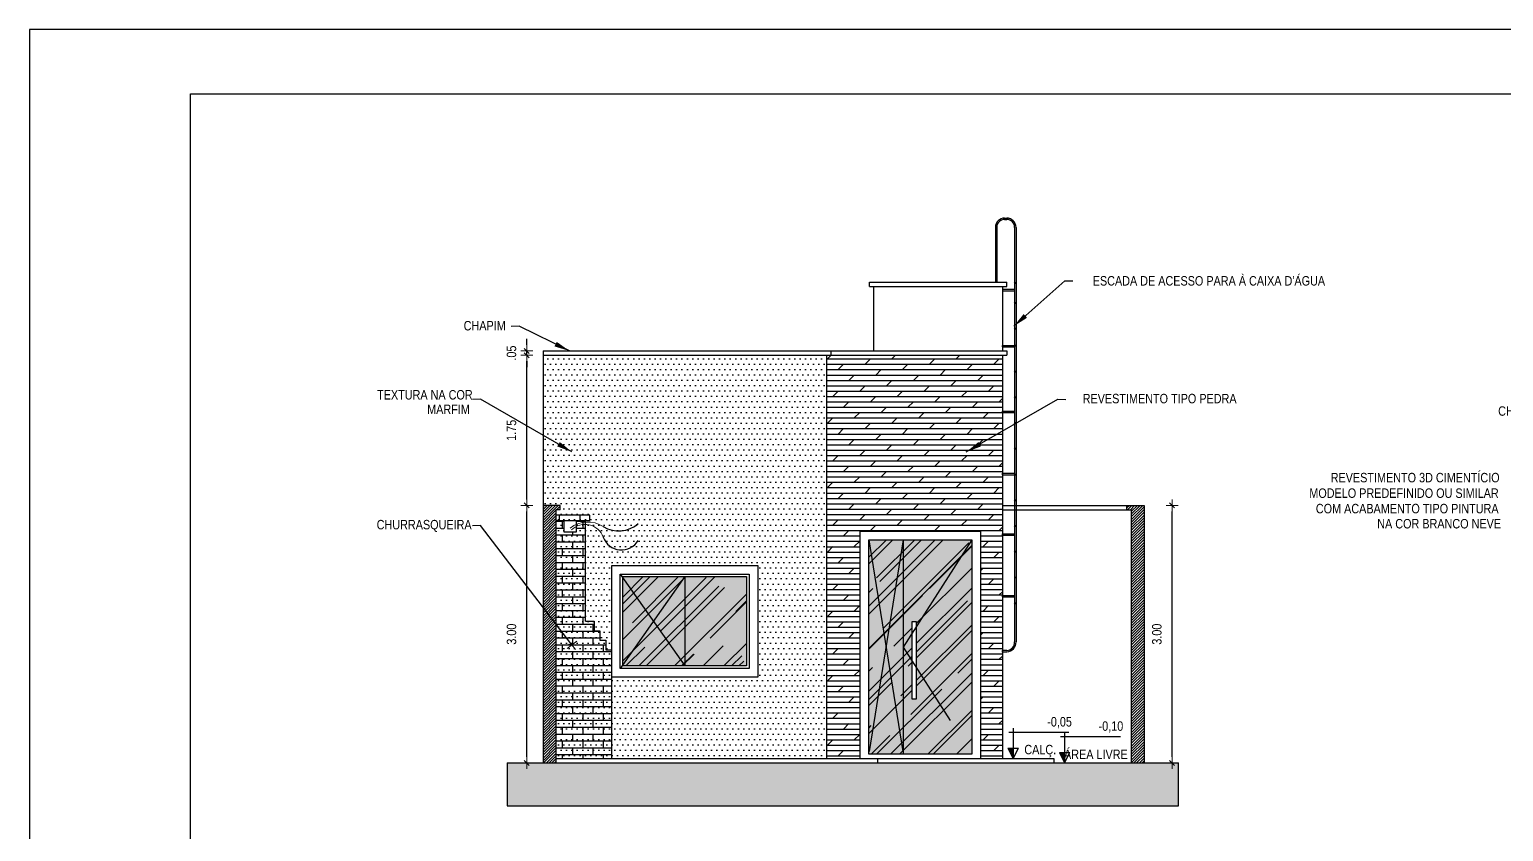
# Model space of a CAD drawing. Header units: millimetres. Extents: x -677 to -23, y -135 to 1112.
# Drawn here: x -156.84 to -139.67, y 873.78 to 883.13 of the extents above; entities that cross this region are included whole.
import ezdxf
from ezdxf.enums import TextEntityAlignment as Align

# ---------------------------------------------------------------- set-up
doc = ezdxf.new("R2010")
doc.units = ezdxf.units.MM
doc.header["$LTSCALE"] = 20
doc.header["$MEASUREMENT"] = 0
doc.header["$PDSIZE"] = -5
doc.linetypes.add('CONTINU', pattern=[0])
doc.linetypes.add('HIDDEN2', pattern=[0.1875, 0.125, -0.0625])
doc.layers.get('0').update_dxf_attribs({"linetype": 'CONTINUOUS'})
doc.layers.get('Defpoints').update_dxf_attribs({"linetype": 'CONTINUOUS'})
for name, color, linetype in [('alfa_145_colori', 7, 'CONTINUOUS'), ('COTA', 7, 'CONTINUOUS'), ('COTAS', 7, 'CONTINUOUS'), ('E-hatch', 8, 'CONTINUOUS'), ('E-txt-g', 3, 'CONTINUOUS'), ('V2', 11, 'CONTINUOUS')]:
    doc.layers.add(name, color=color, linetype=linetype)
for name, color, linetype, lineweight in [('AMBIENTACIÓN', 3, 'CONTINUOUS', 0), ('E-Cta-W', 7, 'CONTINUOUS', 20), ('E-Pen-C', 4, 'CONTINUOUS', 15), ('E-Pen-G', 3, 'CONTINUOUS', 30), ('E-Txt-W', 7, 'CONTINUOUS', 20)]:
    doc.layers.add(name, color=color, linetype=linetype, lineweight=lineweight)
doc.styles.add('F2', font='swissc.ttf')
doc.styles.add('REG60', font='romans.shx', dxfattribs={"width": 0.8, "height": 0.15})
doc.styles.add('REG80', font='romans.shx', dxfattribs={"width": 0.8, "height": 0.2})
doc.dimstyles.new('DIMENSION-1', dxfattribs={"dimtxt": 0.11, "dimasz": 0.07, "dimexe": 1, "dimexo": 0, "dimgap": 0.12, "dimtad": 1, "dimzin": 7, "dimdsep": 46, "dimtxsty": 'F2', "dimblk1": 'TRACO', "dimblk2": 'TRACO', "dimsah": 1, "dimcen": 1, "dimse1": 1, "dimse2": 1, "dimclrd": 256, "dimclre": 256, "dimclrt": 6, "dimadec": 0, "dimazin": 0, "dimtfac": 1, "dimtix": 1, "dimtmove": 2, "dimatfit": 3, "dimldrblk": 'TRACO', "dimfxl": 1, "dimtolj": 1, "dimtzin": 0, "dimarcsym": 0})
doc.dimstyles.get("Standard").update_dxf_attribs({"dimtxt": 0.18, "dimasz": 0.18, "dimexe": 0.18, "dimexo": 0.0625, "dimgap": 0.09, "dimtad": 0, "dimtih": 1, "dimtoh": 1, "dimdec": 4, "dimzin": 0, "dimdsep": 46, "dimtxsty": 'Standard', "dimcen": 0.09, "dimadec": 0, "dimazin": 0, "dimtfac": 1, "dimtdec": 4, "dimtofl": 0, "dimtmove": 0, "dimatfit": 3, "dimfxl": 1, "dimtolj": 1, "dimtzin": 0, "dimarcsym": 0})
pattern_1 = [(7e-15, (-68.55024, 138.66608), (0.03125, 0.0625), [0, -0.0625])]
pattern_2 = [(0, (-84.41893, 307.663775), (0, 0.0625), []), (45, (-84.41893, 307.66377), (-0.125, 0.125), [0.08838835, -0.17677692])]
pattern_3 = [(45, (-68.47493, 129.3782), (0.29698485, 0.7919596), [5.25, -0.7, 1.75, -0.35]), (45, (-68.2695, 129.8311), (-0.57664558, 0.08167083), [1.05, -0.1155, 2.1, -0.2625]), (45, (-68.56155, 129.7123), (1.1211178, 1.45275088), [2.8, -0.49, 1.4, -0.35])]

# ---------------------------------------------------------------- blocks, each defined once
blk = doc.blocks.new('TXT-AMB75')
at = {"layer": 'E-txt-g', "style": 'REG80', "width": 0.8, "flags": 8}
blk.add_attdef('TXT', text='', height=0.2, dxfattribs=at).set_placement((0.005, 0.296), align=Align.CENTER)
at = {"layer": 'E-Txt-W', "style": 'REG60', "width": 0.8, "flags": 8}
blk.add_attdef('TXT', text='', height=0.15, dxfattribs=at).set_placement((0.005, 0.027), align=Align.CENTER)
blk = doc.blocks.new('TRACO')
at = {"layer": 'E-Pen-C'}
for p, q in [((-1, 0), (1, 0)), ((0, 1), (0, -1))]:
    blk.add_line(p, q, dxfattribs=at)
at = {"layer": 'E-Pen-G'}
blk.add_line((-0.42, -0.42), (0.42, 0.42), dxfattribs=at)
blk = doc.blocks.new('*D801')
at = {"color": 4, "lineweight": -2}
blk.add_line((-151.046, 874.652), (-151.046, 877.512), dxfattribs=at)
at = {"layer": 'Defpoints', "color": 0, "linetype": 'Continuous'}
for p in [(-151.046, 877.582), (-150.85, 877.582), (-150.85, 874.582)]:
    blk.add_point(p, dxfattribs=at)
at = {"color": 4, "linetype": 'Continuous', "lineweight": -2, "xscale": 0.07, "yscale": 0.07, "zscale": 0.07}
for p, rotation in [((-151.046, 877.582), 90), ((-151.046, 874.582), 270)]:
    blk.add_blockref('TRACO', p, dxfattribs=dict(at, rotation=rotation))
at = {"color": 4, "linetype": 'Continuous', "insert": (-151.223, 876.082), "char_height": 0.11, "attachment_point": 5, "rotation": 90, "style": 'F2'}
blk.add_mtext('\\A1;3.00', dxfattribs=at)
blk = doc.blocks.new('*D802')
at = {"color": 4, "lineweight": -2}
blk.add_line((-151.046, 877.652), (-151.046, 879.262), dxfattribs=at)
at = {"layer": 'Defpoints', "color": 0, "linetype": 'Continuous'}
for p in [(-151.046, 879.332), (-150.85, 879.332), (-150.85, 877.582)]:
    blk.add_point(p, dxfattribs=at)
at = {"color": 4, "linetype": 'Continuous', "lineweight": -2, "xscale": 0.07, "yscale": 0.07, "zscale": 0.07}
for p, rotation in [((-151.046, 879.332), 90), ((-151.046, 877.582), 270)]:
    blk.add_blockref('TRACO', p, dxfattribs=dict(at, rotation=rotation))
at = {"color": 4, "linetype": 'Continuous', "insert": (-151.223, 878.457), "char_height": 0.11, "attachment_point": 5, "rotation": 90, "style": 'F2'}
blk.add_mtext('\\A1;1.75', dxfattribs=at)
blk = doc.blocks.new('*D803')
at = {"color": 4, "lineweight": -2}
for p, q in [((-151.046, 879.452), (-151.046, 879.522)), ((-151.046, 879.332), (-151.046, 879.382)), ((-151.046, 879.262), (-151.046, 879.192))]:
    blk.add_line(p, q, dxfattribs=at)
at = {"layer": 'Defpoints', "color": 0, "linetype": 'Continuous'}
for p in [(-151.046, 879.382), (-150.85, 879.382), (-150.85, 879.332)]:
    blk.add_point(p, dxfattribs=at)
at = {"color": 4, "linetype": 'Continuous', "lineweight": -2, "xscale": 0.07, "yscale": 0.07, "zscale": 0.07}
for p, rotation in [((-151.046, 879.382), 270), ((-151.046, 879.332), 90)]:
    blk.add_blockref('TRACO', p, dxfattribs=dict(at, rotation=rotation))
at = {"color": 4, "linetype": 'Continuous', "insert": (-151.223, 879.357), "char_height": 0.11, "attachment_point": 5, "rotation": 90, "style": 'F2'}
blk.add_mtext('\\A1;.05', dxfattribs=at)
blk = doc.blocks.new('*D804')
at = {"color": 4, "lineweight": -2}
blk.add_line((-143.531, 874.652), (-143.531, 877.512), dxfattribs=at)
at = {"layer": 'Defpoints', "color": 0, "linetype": 'Continuous'}
for p in [(-143.856, 877.582), (-143.531, 877.582), (-143.856, 874.582)]:
    blk.add_point(p, dxfattribs=at)
at = {"color": 4, "linetype": 'Continuous', "lineweight": -2, "xscale": 0.07, "yscale": 0.07, "zscale": 0.07}
for p, rotation in [((-143.531, 877.582), 90), ((-143.531, 874.582), 270)]:
    blk.add_blockref('TRACO', p, dxfattribs=dict(at, rotation=rotation))
at = {"color": 4, "linetype": 'Continuous', "insert": (-143.708, 876.082), "char_height": 0.11, "attachment_point": 5, "rotation": 90, "style": 'F2'}
blk.add_mtext('\\A1;3.00', dxfattribs=at)

msp = doc.modelspace()

# ---------------------------------------------------------------- hatches: boundary and pattern name
h = msp.add_hatch()
h.set_pattern_fill('DOTS', color=6, style=0)
h.set_pattern_definition(pattern_1)
h.paths.add_polyline_path([(-150.311, 877.467), (-150.311, 877.407), (-150.361, 877.407), (-150.361, 876.232), (-150.26, 876.232), (-150.26, 876.121), (-150.193, 876.121), (-150.193, 876.01), (-150.126, 876.01), (-150.126, 875.899), (-150.056, 875.899), (-150.056, 876.882), (-148.356, 876.882), (-148.356, 875.582), (-150.057, 875.582), (-150.057, 874.632), (-147.556, 874.632), (-147.556, 879.332), (-150.856, 879.332), (-150.856, 877.582), (-150.656, 877.582), (-150.656, 877.532), (-150.706, 877.532), (-150.706, 877.467)])
h = msp.add_hatch()
h.set_pattern_fill('DOTS,_O', color=4)
h.set_pattern_definition(pattern_1)
h.paths.add_polyline_path([(-150.361, 877.407), (-150.469, 877.407), (-150.469, 877.36, -0.082685), (-150.361, 877.387)])
h.paths.add_polyline_path([(-150.311, 877.467), (-150.706, 877.467), (-150.706, 877.407), (-150.311, 877.407)])
h = msp.add_hatch()
h.set_pattern_fill('DOTS,_O', color=4)
h.set_pattern_definition(pattern_1)
h.paths.add_polyline_path([(-150.361, 877.362, 0.124316), (-150.469, 877.337), (-150.469, 877.27), (-150.611, 877.27), (-150.611, 877.407), (-150.706, 877.407), (-150.706, 874.632), (-150.057, 874.632), (-150.057, 875.899), (-150.126, 875.899), (-150.126, 876.01), (-150.193, 876.01), (-150.193, 876.121), (-150.26, 876.121), (-150.26, 876.232), (-150.361, 876.232)])
h.paths.add_polyline_path([(-150.361, 877.362), (-150.361, 877.387, 0.082685), (-150.469, 877.36), (-150.469, 877.337, -0.124316)], flags=17)
at = {"layer": 'alfa_145_colori'}
h = msp.add_hatch(color=254, dxfattribs=at)
h.set_gradient(color1=(194, 211, 224), one_color=1, tint=1, name='CURVED')
h.paths.add_polyline_path([(-146.663, 877.182), (-147.063, 877.182), (-146.863, 875.932)])
h.paths.add_polyline_path([(-147.063, 877.182), (-147.063, 874.682), (-146.863, 875.932)])
h.paths.add_polyline_path([(-146.663, 877.182), (-146.863, 875.932), (-146.663, 874.682)])
h.paths.add_polyline_path([(-146.863, 875.932), (-147.063, 874.682), (-146.663, 874.682)])
h.paths.add_polyline_path([(-146.557, 876.098), (-146.663, 875.932), (-146.557, 875.767)])
h.paths.add_polyline_path([(-145.863, 877.182), (-146.509, 876.173), (-146.509, 875.692), (-145.863, 874.682)])
h.paths.add_polyline_path([(-146.509, 875.692), (-146.509, 875.326), (-146.557, 875.326), (-146.557, 875.767), (-146.663, 875.932), (-146.663, 874.682), (-145.863, 874.682)])
h.paths.add_polyline_path([(-145.863, 877.182), (-146.663, 877.182), (-146.663, 875.932), (-146.557, 876.098), (-146.557, 876.229), (-146.509, 876.229), (-146.509, 876.173)])
h = msp.add_hatch(color=254, dxfattribs=at)
h.set_gradient(color1=(194, 211, 224), one_color=1, tint=1, name='CURVED')
h.paths.add_polyline_path([(-149.206, 876.752), (-149.926, 876.752), (-149.926, 876.74), (-149.57, 876.232)])
h.paths.add_polyline_path([(-149.926, 876.74), (-149.926, 875.725), (-149.57, 876.232)])
h.paths.add_polyline_path([(-149.57, 876.232), (-149.926, 875.725), (-149.926, 875.712), (-149.206, 875.712)])
h.paths.add_polyline_path([(-149.206, 876.752), (-149.57, 876.232), (-149.206, 875.712)])
h.paths.add_polyline_path([(-148.486, 876.752), (-149.206, 876.752), (-149.206, 875.712), (-148.486, 875.712)])
at = {"layer": 'COTA', "linetype": 'Continuous'}
h = msp.add_hatch(dxfattribs=at)
h.set_pattern_fill('AR-BRSTD', scale=0.03, style=0)
h.set_pattern_definition([(7e-15, (-67.50357, 138.66608), (0, 0.08001), []), (90, (-67.50357, 138.66608), (-0.12, 0.08001), [0.08001, -0.08001])])
h.paths.add_polyline_path([(-150.361, 877.407), (-150.469, 877.407), (-150.469, 877.36, -0.082685), (-150.361, 877.387)])
h.paths.add_polyline_path([(-150.311, 877.467), (-150.706, 877.467), (-150.706, 877.407), (-150.311, 877.407)])
h = msp.add_hatch(dxfattribs=at)
h.set_pattern_fill('AR-BRSTD', scale=0.03, style=0)
h.set_pattern_definition([(7e-15, (-68.55024, 138.66608), (0, 0.08001), []), (90, (-68.55024, 138.66608), (-0.12, 0.08001), [0.08001, -0.08001])])
h.paths.add_polyline_path([(-150.361, 877.362, 0.124316), (-150.469, 877.337), (-150.469, 877.27), (-150.611, 877.27), (-150.611, 877.407), (-150.706, 877.407), (-150.706, 874.632), (-150.057, 874.632), (-150.057, 875.899), (-150.126, 875.899), (-150.126, 876.01), (-150.193, 876.01), (-150.193, 876.121), (-150.26, 876.121), (-150.26, 876.232), (-150.361, 876.232)])
h.paths.add_polyline_path([(-150.361, 877.387, 0.082685), (-150.469, 877.36), (-150.469, 877.337, -0.124316), (-150.361, 877.362)], flags=17)
h = msp.add_hatch(dxfattribs=at)
h.set_pattern_fill('AR-RROOF', color=8, scale=0.35, angle=45, style=0)
h.set_pattern_definition(pattern_3)
h.paths.add_polyline_path([(-146.663, 877.182), (-147.063, 877.182), (-146.863, 875.932)])
h.paths.add_polyline_path([(-147.063, 877.182), (-147.063, 874.682), (-146.863, 875.932)])
h.paths.add_polyline_path([(-146.663, 877.182), (-146.863, 875.932), (-146.663, 874.682)])
h.paths.add_polyline_path([(-146.863, 875.932), (-147.063, 874.682), (-146.663, 874.682)])
h.paths.add_polyline_path([(-146.557, 876.098), (-146.663, 875.932), (-146.557, 875.767)])
h.paths.add_polyline_path([(-145.863, 877.182), (-146.509, 876.173), (-146.509, 875.692), (-145.863, 874.682)])
h.paths.add_polyline_path([(-146.509, 875.692), (-146.509, 875.326), (-146.557, 875.326), (-146.557, 875.767), (-146.663, 875.932), (-146.663, 874.682), (-145.863, 874.682)])
h.paths.add_polyline_path([(-145.863, 877.182), (-146.663, 877.182), (-146.663, 875.932), (-146.557, 876.098), (-146.557, 876.229), (-146.509, 876.229), (-146.509, 876.173)])
h = msp.add_hatch(dxfattribs=at)
h.set_pattern_fill('AR-RROOF', color=8, scale=0.35, angle=45, style=0)
h.set_pattern_definition(pattern_3)
h.paths.add_polyline_path([(-149.206, 876.752), (-149.926, 876.752), (-149.926, 876.74), (-149.57, 876.232)])
h.paths.add_polyline_path([(-149.926, 876.74), (-149.926, 875.725), (-149.57, 876.232)])
h.paths.add_polyline_path([(-149.57, 876.232), (-149.926, 875.725), (-149.926, 875.712), (-149.206, 875.712)])
h.paths.add_polyline_path([(-149.206, 876.752), (-149.57, 876.232), (-149.206, 875.712)])
h.paths.add_polyline_path([(-148.486, 876.752), (-149.206, 876.752), (-149.206, 875.712), (-148.486, 875.712)])
at = {"layer": 'COTAS', "linetype": 'CONTINU'}
h = msp.add_hatch(dxfattribs=at)
h.set_pattern_fill('ANSI38', color=8, scale=0.25, style=0)
h.set_pattern_definition([(45, (-68.550242, 138.666077), (-0.0220970869, 0.0220970869), []), (135, (-68.550242, 138.666077), (-0.0662912607, 0.0220970869), [0.078125, -0.046875])])
h.paths.add_polyline_path([(-143.457, 874.082), (-143.457, 874.582), (-151.275, 874.582), (-151.275, 874.082)])
at = {"layer": 'E-hatch'}
h = msp.add_hatch(dxfattribs=at)
h.set_pattern_fill('DOLMIT,_O', color=8, scale=0.25)
h.set_pattern_definition(pattern_2)
h.paths.add_polyline_path([(-145.506, 879.332), (-147.506, 879.332), (-147.556, 879.332), (-147.556, 874.632), (-147.163, 874.632), (-147.163, 877.282), (-145.763, 877.282), (-145.763, 874.632), (-145.506, 874.632)])
h = msp.add_hatch(dxfattribs=at)
h.set_pattern_fill('DOLMIT,_O', color=8, scale=0.25)
h.set_pattern_definition(pattern_2)
h.paths.add_polyline_path([(-145.506, 879.332), (-147.506, 879.332), (-147.556, 879.332), (-147.556, 874.632), (-147.163, 874.632), (-147.163, 877.282), (-145.763, 877.282), (-145.763, 874.632), (-145.506, 874.632)])
h = msp.add_hatch(dxfattribs=at)
h.set_pattern_fill('ANSI31', color=256, scale=0.18, style=0)
h.set_pattern_definition([(45, (-68.550242, 138.666077), (-0.0159099026, 0.0159099026), [])])
h.paths.add_polyline_path([(-150.706, 877.532), (-150.656, 877.532), (-150.656, 877.582), (-150.856, 877.582), (-150.856, 874.582), (-150.706, 874.582)])
h.paths.add_polyline_path([(-144.006, 874.582), (-143.856, 874.582), (-143.856, 877.582), (-144.056, 877.582), (-144.056, 877.532), (-144.006, 877.532)])

# ---------------------------------------------------------------- linework, layer by layer
at = {"color": 5, "linetype": 'Continuous'}
for p, q in [((-150.856, 879.382), (-150.856, 874.582)), ((-150.856, 879.382), (-147.506, 879.382)), ((-150.856, 879.332), (-147.506, 879.332)), ((-147.556, 879.332), (-147.556, 874.632)), ((-147.506, 879.382), (-147.506, 879.332)), ((-150.856, 877.582), (-150.856, 874.582)), ((-150.656, 877.582), (-150.856, 877.582)), ((-150.706, 877.532), (-150.706, 874.582)), ((-150.706, 877.532), (-150.706, 874.582)), ((-150.656, 877.532), (-150.706, 877.532)), ((-150.656, 877.532), (-150.656, 877.582)), ((-144.056, 877.582), (-143.856, 877.582)), ((-144.056, 877.532), (-144.056, 877.582)), ((-144.056, 877.532), (-144.006, 877.532)), ((-144.006, 877.532), (-144.006, 874.582)), ((-143.856, 877.582), (-143.856, 874.582)), ((-150.706, 874.632), (-146.956, 874.632))]:
    msp.add_line(p, q, dxfattribs=at)
at = {"color": 2, "linetype": 'Continuous'}
for p, q in [((-147.506, 879.382), (-145.456, 879.382)), ((-147.506, 879.332), (-145.456, 879.332)), ((-145.506, 879.332), (-145.506, 874.632)), ((-145.456, 879.382), (-145.456, 879.332)), ((-150.361, 876.232, -0.247), (-150.361, 877.407, -0.247)), ((-146.956, 874.632), (-144.906, 874.632)), ((-144.906, 874.632), (-144.906, 874.582))]:
    msp.add_line(p, q, dxfattribs=at)
at = {"color": 8, "linetype": 'Continuous'}
for p, q in [((-145.506, 877.582), (-144.056, 877.582)), ((-145.506, 877.532), (-144.056, 877.532)), ((-149.206, 876.752), (-149.206, 875.712)), ((-151.275, 874.582), (-151.275, 874.082))]:
    msp.add_line(p, q, dxfattribs=at)
at = {"color": 7, "linetype": 'Continuous'}
msp.add_line((-146.663, 877.182), (-146.663, 874.682), dxfattribs=at)
at = {"color": 8, "linetype": 'HIDDEN2'}
for p, q in [((-149.956, 876.782), (-149.206, 875.712)), ((-149.206, 876.752), (-149.956, 875.682))]:
    msp.add_line(p, q, dxfattribs=at)
for p, q in [((-145.432, 874.941), (-144.733, 874.941)), ((-145.382, 874.987), (-145.382, 874.632)), ((-144.832, 874.891), (-144.133, 874.891)), ((-144.782, 874.937), (-144.782, 874.582)), ((-145.443, 874.754), (-145.382, 874.632)), ((-145.443, 874.754), (-145.321, 874.754)), ((-145.382, 874.632), (-145.321, 874.754)), ((-144.843, 874.704), (-144.782, 874.582)), ((-144.843, 874.704), (-144.721, 874.704)), ((-144.782, 874.582), (-144.721, 874.704))]:
    msp.add_line(p, q)
at = {"color": 1, "linetype": 'Continuous'}
msp.add_line((-151.275, 874.582), (-143.457, 874.582), dxfattribs=at)
at = {"color": 2}
msp.add_lwpolyline([(-156.836, 838.578), (-93.756, 838.578), (-93.756, 883.128), (-156.836, 883.128)], close=True, dxfattribs=at)
at = {"color": 5, "linetype": 'Continuous'}
msp.add_lwpolyline([(-154.961, 882.378), (-94.506, 882.378), (-94.506, 839.328), (-154.961, 839.328)], close=True, dxfattribs=at)
at = {"color": 2, "linetype": 'Continuous'}
for points in [[(-150.706, 877.407), (-150.311, 877.407), (-150.311, 877.467), (-150.706, 877.467)], [(-150.611, 877.407), (-150.469, 877.407), (-150.469, 877.27), (-150.611, 877.27)]]:
    msp.add_lwpolyline(points, close=True, dxfattribs=at)
at = {"color": 7, "linetype": 'Continuous'}
msp.add_lwpolyline([(-147.163, 874.632), (-147.163, 877.282), (-145.763, 877.282), (-145.763, 874.632)], dxfattribs=at)
for points in [[(-147.063, 877.182), (-145.863, 877.182), (-145.863, 874.682), (-147.063, 874.682)], [(-150.056, 876.882), (-148.356, 876.882), (-148.356, 875.582), (-150.056, 875.582)], [(-149.956, 876.782), (-148.456, 876.782), (-148.456, 875.682), (-149.956, 875.682)], [(-146.557, 876.229), (-146.509, 876.229), (-146.509, 875.326), (-146.557, 875.326)]]:
    msp.add_lwpolyline(points, close=True, dxfattribs=at)
at = {"color": 8, "linetype": 'HIDDEN2', "flags": 128}
for points in [[(-146.663, 877.182), (-147.063, 874.682)], [(-147.063, 877.182), (-146.663, 874.682)], [(-145.863, 877.182), (-146.663, 875.932), (-145.863, 874.682)]]:
    msp.add_lwpolyline(points, dxfattribs=at)
at = {"color": 8, "linetype": 'Continuous'}
msp.add_lwpolyline([(-149.926, 876.752), (-148.486, 876.752), (-148.486, 875.712), (-149.926, 875.712)], close=True, dxfattribs=at)
at = {"color": 2, "linetype": 'Continuous'}
msp.add_lwpolyline([(-150.361, 876.232), (-150.26, 876.232), (-150.26, 876.121), (-150.193, 876.121), (-150.193, 876.01), (-150.126, 876.01), (-150.126, 875.899), (-150.057, 875.899), (-150.057, 874.632)], dxfattribs=at)
at = {"color": 5, "linetype": 'Continuous'}
msp.add_lwpolyline([(-146.956, 874.582), (-146.956, 874.632)], dxfattribs=at)
for points in [[(-145.443, 874.754), (-145.382, 874.754), (-145.382, 874.632)], [(-144.843, 874.704), (-144.782, 874.704), (-144.782, 874.582)]]:
    msp.add_solid(points)
at = {"layer": 'AMBIENTACIÓN', "color": 8, "lineweight": 13}
for centre, radius, start, end in [((-150.335, 877.049), 0.339, 57.827, 127.5649), ((-150.367, 877.135), 0.226, 19.7695, 134.6926)]:
    msp.add_arc(centre, radius, start, end, dxfattribs=at)
at = {"layer": 'COTAS', "color": 8, "linetype": 'CONTINU'}
for p, q in [((-143.457, 874.082), (-143.457, 874.582)), ((-151.275, 874.082), (-143.457, 874.082))]:
    msp.add_line(p, q, dxfattribs=at)
at = {"layer": 'COTAS', "color": 8}
for centre, radius, start, end in [((-149.974, 877.623), 0.339, 237.827, 311.9573), ((-149.942, 877.289), 0.226, 199.7695, 329.1684)]:
    msp.add_arc(centre, radius, start, end, dxfattribs=at)
at = {"layer": 'V2', "color": 8}
for p, q in [((-145.481, 880.93), (-145.456, 880.93)), ((-145.481, 880.914), (-145.456, 880.914)), ((-145.589, 880.822), (-145.589, 880.182)), ((-145.573, 880.822), (-145.573, 880.182)), ((-145.364, 880.822), (-145.364, 875.992)), ((-145.348, 880.822), (-145.348, 875.992)), ((-147.056, 880.182), (-145.456, 880.182)), ((-147.056, 880.132), (-147.056, 880.182)), ((-147.056, 880.132), (-145.456, 880.132)), ((-147.006, 880.132), (-147.006, 879.382)), ((-145.606, 880.183), (-145.556, 880.183)), ((-145.606, 880.182), (-145.606, 880.183)), ((-145.606, 880.182), (-145.556, 880.182)), ((-145.556, 880.182), (-145.556, 880.183)), ((-145.506, 880.132), (-145.456, 880.132)), ((-145.506, 880.132), (-145.506, 879.382)), ((-145.506, 880.117), (-145.506, 880.067)), ((-145.506, 880.117), (-145.505, 880.117)), ((-145.506, 880.1), (-145.364, 880.1)), ((-145.506, 880.084), (-145.364, 880.084)), ((-145.506, 880.067), (-145.505, 880.067)), ((-145.505, 880.117), (-145.505, 880.067)), ((-145.456, 880.132), (-145.456, 880.182)), ((-145.506, 879.462), (-145.506, 879.412)), ((-145.506, 879.462), (-145.505, 879.462)), ((-145.506, 879.445), (-145.364, 879.445)), ((-145.506, 879.429), (-145.364, 879.429)), ((-145.506, 879.412), (-145.505, 879.412)), ((-145.505, 879.462), (-145.505, 879.412)), ((-145.505, 879.429), (-145.505, 879.445)), ((-145.506, 878.697), (-145.506, 878.647)), ((-145.506, 878.697), (-145.505, 878.697)), ((-145.506, 878.68), (-145.364, 878.68)), ((-145.506, 878.664), (-145.364, 878.664)), ((-145.506, 878.647), (-145.505, 878.647)), ((-145.505, 878.697), (-145.505, 878.647)), ((-145.505, 878.664), (-145.505, 878.68)), ((-145.506, 877.973), (-145.506, 877.923)), ((-145.506, 877.973), (-145.505, 877.973)), ((-145.505, 877.973), (-145.505, 877.923)), ((-145.506, 877.956), (-145.364, 877.956)), ((-145.506, 877.94), (-145.364, 877.94)), ((-145.506, 877.923), (-145.505, 877.923)), ((-145.505, 877.94), (-145.505, 877.956)), ((-145.506, 877.267), (-145.506, 877.217)), ((-145.506, 877.267), (-145.505, 877.267)), ((-145.506, 877.25), (-145.364, 877.25)), ((-145.506, 877.234), (-145.364, 877.234)), ((-145.506, 877.217), (-145.505, 877.217)), ((-145.505, 877.267), (-145.505, 877.217)), ((-145.505, 877.234), (-145.505, 877.25)), ((-145.506, 876.548), (-145.506, 876.498)), ((-145.506, 876.548), (-145.505, 876.548)), ((-145.506, 876.531), (-145.364, 876.531)), ((-145.506, 876.515), (-145.364, 876.515)), ((-145.506, 876.498), (-145.505, 876.498)), ((-145.505, 876.548), (-145.505, 876.498)), ((-145.505, 876.515), (-145.505, 876.531)), ((-145.506, 875.907), (-145.506, 875.857)), ((-145.506, 875.907), (-145.505, 875.907)), ((-145.505, 875.907), (-145.505, 875.857)), ((-145.456, 875.89), (-145.506, 875.89)), ((-145.456, 875.874), (-145.506, 875.874)), ((-145.506, 875.857), (-145.505, 875.857)), ((-145.505, 875.874), (-145.505, 875.89))]:
    msp.add_line(p, q, dxfattribs=at)
for centre in [(-145.356, 880.174), (-145.356, 879.942), (-145.356, 879.642), (-145.356, 879.442), (-145.356, 879.142), (-145.356, 878.842), (-145.356, 878.542), (-145.356, 878.242), (-145.356, 877.942), (-145.356, 877.642), (-145.356, 877.342), (-145.356, 877.042), (-145.356, 876.742), (-145.356, 876.442)]:
    msp.add_circle(centre, 0.008, dxfattribs=at)
for centre, radius, start, end in [((-145.481, 880.822), 0.108, 90, 180), ((-145.481, 880.822), 0.092, 90, 180), ((-145.456, 880.822), 0.108, 0, 90), ((-145.456, 880.822), 0.092, 0, 90), ((-145.465, 875.991), 0.117, 274.3761, 0.691), ((-145.465, 875.991), 0.101, 275.1065, 0.7951)]:
    msp.add_arc(centre, radius, start, end, dxfattribs=at)

# ---------------------------------------------------------------- block references
ref = msp.add_blockref('TXT-AMB75', (-144.845, 874.79), dxfattribs=dict(xscale=0.7290000000000001, yscale=0.7290000000000001, zscale=0.7290000000000001))
ref.add_attrib('TXT', '-0,05', dxfattribs={"layer": 'E-txt-g', "color": 2, "height": 0.11, "style": 'F2'}).set_placement((-144.841, 875.006), align=Align.CENTER)
ref = msp.add_blockref('TXT-AMB75', (-144.245, 874.74), dxfattribs=dict(xscale=0.7290000000000001, yscale=0.7290000000000001, zscale=0.7290000000000001))
ref.add_attrib('TXT', '-0,10', dxfattribs={"layer": 'E-txt-g', "color": 2, "height": 0.11, "style": 'F2'}).set_placement((-144.243, 874.956), align=Align.CENTER)
ref = msp.add_blockref('TXT-AMB75', (-145.07, 874.466), dxfattribs=dict(xscale=0.7290000000000001, yscale=0.7290000000000001, zscale=0.7290000000000001))
ref.add_attrib('TXT', 'CALÇ.', dxfattribs={"layer": 'E-txt-g', "color": 2, "height": 0.11, "style": 'F2'}).set_placement((-145.066, 874.682), align=Align.CENTER)
ref = msp.add_blockref('TXT-AMB75', (-144.42, 874.41), dxfattribs=dict(xscale=0.7290000000000001, yscale=0.7290000000000001, zscale=0.7290000000000001))
ref.add_attrib('TXT', 'ÁREA LIVRE', dxfattribs={"layer": 'E-txt-g', "color": 2, "height": 0.11, "style": 'F2'}).set_placement((-144.418, 874.626), align=Align.CENTER)

# ---------------------------------------------------------------- texts
at = {"color": 4, "style": 'F2'}
for s, p in [("ESCADA DE ACESSO PARA À CAIXA D'ÁGUA", (-144.455, 880.144)), ('CHAPIM', (-151.78, 879.621)), ('TEXTURA NA COR', (-152.788, 878.816)), ('REVESTIMENTO TIPO PEDRA', (-144.572, 878.772)), ('MARFIM', (-152.205, 878.647)), ('CHAPIM', (-139.734, 878.627)), ('REVESTIMENTO 3D CIMENTÍCIO', (-141.684, 877.851, -9.719)), ('MODELO PREDEFINIDO OU SIMILAR', (-141.933, 877.67, -9.719)), ('COM ACABAMENTO TIPO PINTURA', (-141.857, 877.49, -9.719)), ('CHURRASQUEIRA', (-152.793, 877.303)), ('NA COR BRANCO NEVE', (-141.142, 877.314, -9.719))]:
    msp.add_text(s, height=0.11, dxfattribs=at).set_placement(p)

# ---------------------------------------------------------------- dimensions: what is measured, and where the dimension line sits
at = {"color": 8, "linetype": 'Continuous'}
for base, p1, p2, picture, middle in [((-151.046, 879.382), (-150.85, 879.332), (-150.85, 879.382), '*D803', (-151.223, 879.357)), ((-151.046, 879.332), (-150.85, 877.582), (-150.85, 879.332), '*D802', (-151.223, 878.457)), ((-151.046, 877.582), (-150.85, 874.582), (-150.85, 877.582), '*D801', (-151.223, 876.082)), ((-143.531, 877.582), (-143.856, 874.582), (-143.856, 877.582), '*D804', (-143.708, 876.082))]:
    dim = msp.add_linear_dim(base=base, p1=p1, p2=p2, angle=90, dimstyle='DIMENSION-1', override={"dimclrd": 4, "dimclrt": 4, "dimadec": 8, "dimfxl": 0.5, "dimfxlon": 1}, dxfattribs=at)
    dim.commit()
    dim.dimension.update_dxf_attribs({"geometry": picture, "text_midpoint": middle})

# ---------------------------------------------------------------- leaders
msp.add_leader([(-150.519, 875.958), (-151.585, 877.348), (-151.678, 877.346)], dimstyle='DIMENSION-1', override={"dimclrd": 4, "dimclrt": 4, "dimadec": 8, "dimfxl": 0.5, "dimfxlon": 1}, dxfattribs=at)
at = {"layer": 'E-Cta-W', "color": 4}
for points in [[(-145.374, 879.671), (-144.778, 880.199), (-144.685, 880.197)], [(-150.548, 879.382), (-151.134, 879.67), (-151.227, 879.668)], [(-150.519, 878.205), (-151.585, 878.819), (-151.678, 878.817)], [(-145.927, 878.205), (-144.861, 878.819), (-144.768, 878.817)]]:
    msp.add_leader(points, dimstyle='Standard', dxfattribs=at)

doc.saveas('drawing.dxf')
